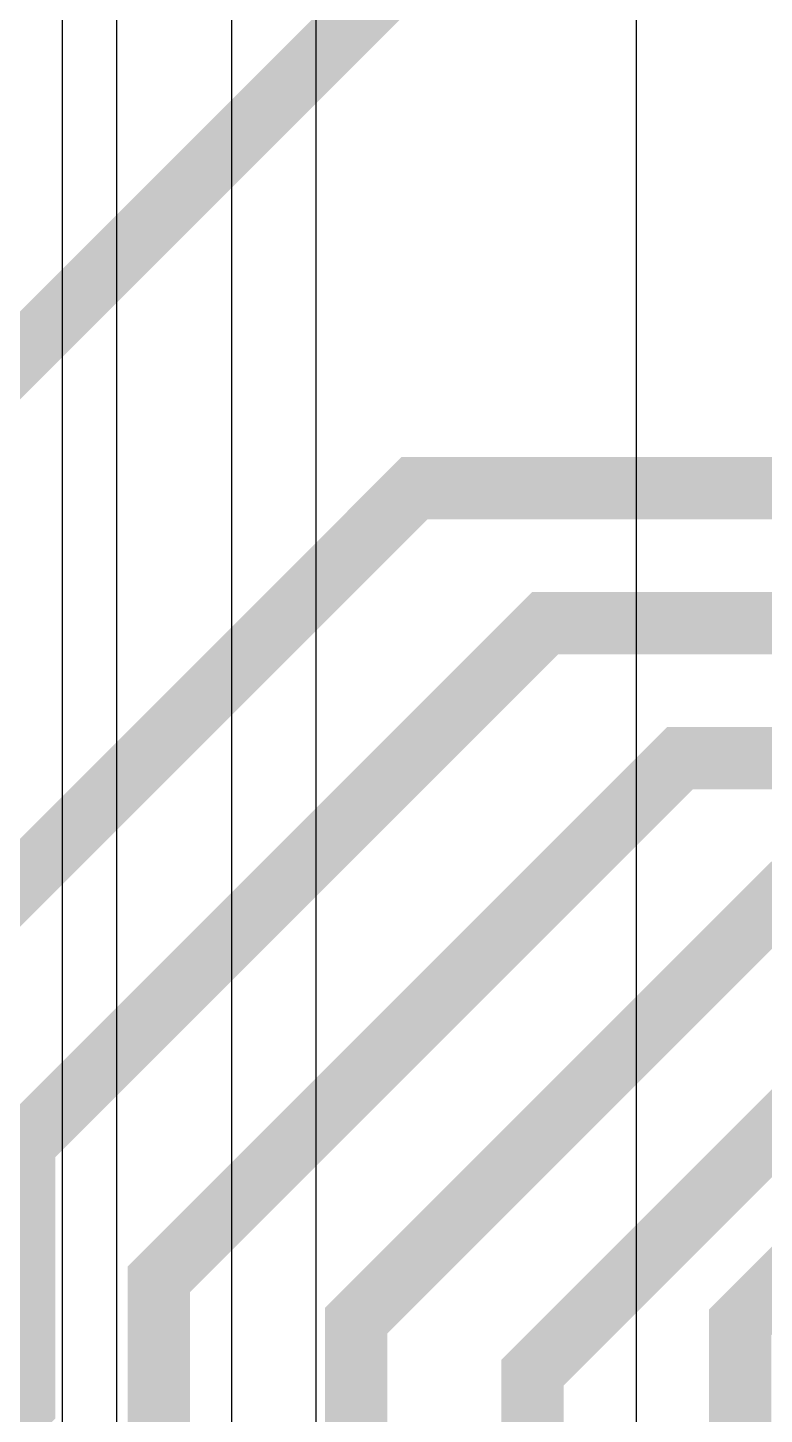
# Model space of a CAD drawing. Extents: x 0 to 323, y 0 to 320.
# Drawn here: x 16.72 to 20.27, y 20.1 to 26.78 of the extents above; entities that cross this region are included whole.
import ezdxf

# ---------------------------------------------------------------- set-up
doc = ezdxf.new("R2010")
doc.units = 0
doc.header["$MEASUREMENT"] = 0
for name, color, linetype in [('ETCH_BOTTOM', 7, 'CONTINUOUS'), ('ETCH_INT1', 4, 'CONTINUOUS'), ('ETCH_INT2', 5, 'CONTINUOUS'), ('ETCH_TOP', 2, 'CONTINUOUS')]:
    doc.layers.add(name, color=color, linetype=linetype)

msp = doc.modelspace()

# ---------------------------------------------------------------- linework, layer by layer
at = {"layer": 'ETCH_BOTTOM'}
msp.add_lwpolyline([(31.6599, 35.193), (19.65, 35.193), (19.65, 33.6751), (15.5385, 33.6751), (15.5244, 33.7028, 4.117208), (15.5195, 32.6477), (15.5337, 32.6749), (19.65, 32.6749), (19.65, 31.1401), (15.5361, 31.1401), (15.522, 31.1675, 4.117734), (15.522, 30.1125), (15.5361, 30.1399), (19.65, 30.1399), (19.65, 5.149), (48.758, 5.149, -0.668179)], format="xyb", dxfattribs=at)
at = {"layer": 'ETCH_INT1'}
msp.add_lwpolyline([(163.1622, 0.8499), (23.6878, 0.8499), (20.6567, 3.881), (16.885, 3.881), (16.885, 33.296), (50.3665, 33.296), (50.3665, 52.0593), (47.7915, 54.6343), (47.7915, 69.9281), (47.7999, 69.9305), (47.7999, 70.6695), (47.7915, 70.6719), (47.7915, 75.8657), (50.0843, 78.1585), (81.9415, 78.1585), (81.9415, 80.4157), (83.8843, 82.3585), (86.7415, 82.3585)], dxfattribs=at)
msp.add_lwpolyline([(163.1, 1), (23.75, 1), (20.577, 4.173), (20.518, 4.114), (17.147, 4.114), (17.147, 32.918), (17.234, 33.005), (25.1969, 33.005), (25.1969, 28.908), (25.1999, 28.905), (25.1999, 14.055), (29.3022, 9.9527, -0.418102), (29.3012, 9.8084, 1.013667), (30.0084, 9.1012, -0.418102), (30.1527, 9.1022), (34.155, 5.0999), (34.2101, 5.0999), (34.252, 5.058), (53.2401, 5.058, -0.490447)], format="xyb", dxfattribs=at)
at = {"layer": 'ETCH_INT2'}
for points in [[(59.1939, 32.947), (17.699, 32.947), (17.699, 16.2251), (15.8672, 16.2251), (15.2052, 16.8871, -0.448395), (15.2139, 17.0383, 2.634574), (13.69, 17.1235, -0.669693), (13.6186, 16.9501), (12.8414, 16.9501, -0.669693), (12.77, 17.1235, 1.289173), (10.8569, 18.2653, -0.569037), (10.6879, 18.2223), (9.1001, 19.8101), (9.1001, 64.5818)], [(60.1357, 32.25), (18.106, 32.25), (18.106, 16.2251), (34.9362, 16.2251), (34.9481, 16.232, -1.740689), (34.9481, 15.368), (34.9362, 15.3749), (18.106, 15.3749), (18.106, 8.88), (23.9747, 8.88, 0.62357), (24.0548, 9.0435, -2.041056), (24.8452, 9.0435), (24.8452, 9.0435, 0.62357), (24.9253, 8.88), (26.5398, 8.88, 0.588936), (26.6258, 9.0351, -1.803436), (27.4742, 9.0351, 0.588936), (27.5602, 8.88), (29.2729, 8.88, 0.707802), (29.3365, 9.0604, -2.837864), (29.9635, 9.0604, 0.707802), (30.0271, 8.88), (63.856, 8.88)]]:
    msp.add_lwpolyline(points, format="xyb", dxfattribs=at)
at = {"layer": 'ETCH_TOP'}
for points in [[(27.311, 22.611, 0.15, 0.15, 0), (27.564, 22.611, 0.15, 0.15, 0), (27.6, 22.575, 0.3, 0.3, 0), (24.4, 22.575, 0.3, 0.3, 0), (23.65, 23.325, 0.3, 0.3, 0), (23.65, 27.095, 0.3, 0.3, 0), (22.016, 28.729, 0.3, 0.3, 0), (20.209, 28.729, 0.3, 0.3, 0), (14.5, 23.02, 0.3, 0.3, 0)], [(21.661, 24.561, 0.3, 0.3, 0), (18.581, 24.561, 0.3, 0.3, 0), (14.5, 20.48, 0.3, 0.3, 0)], [(21.661, 23.911, 0.3, 0.3, 0), (19.211, 23.911, 0.3, 0.3, 0), (16.7, 21.4, 0.3, 0.3, 0), (16.7, 20.14, 0.3, 0.3, 0), (14.5, 17.94, 0.3, 0.3, 0)], [(21.661, 23.261, 0.3, 0.3, 0), (19.861, 23.261, 0.3, 0.3, 0), (17.35, 20.75, 0.3, 0.3, 0), (17.35, 18.25, 0.3, 0.3, 0), (14.5, 15.4, 0.3, 0.3, 0)], [(21.661, 22.611, 0.3, 0.3, 0), (20.361, 22.611, 0.3, 0.3, 0), (18.3, 20.55, 0.3, 0.3, 0), (18.3, 16.66, 0.3, 0.3, 0), (14.5, 12.86, 0.3, 0.3, 0)], [(21.661, 21.961, 0.3, 0.3, 0), (20.811, 21.961, 0.3, 0.3, 0), (19.15, 20.3, 0.3, 0.3, 0), (19.15, 14.97, 0.3, 0.3, 0), (14.5, 10.32, 0.3, 0.3, 0)], [(21.661, 21.311, 0.3, 0.3, 0), (20.919, 21.311, 0.3, 0.3, 0), (20.15, 20.542, 0.3, 0.3, 0), (20.15, 13.43, 0.3, 0.3, 0), (14.5, 7.78, 0.3, 0.3, 0)]]:
    msp.add_lwpolyline(points, format="xyseb", dxfattribs=at)

doc.saveas('drawing.dxf')
